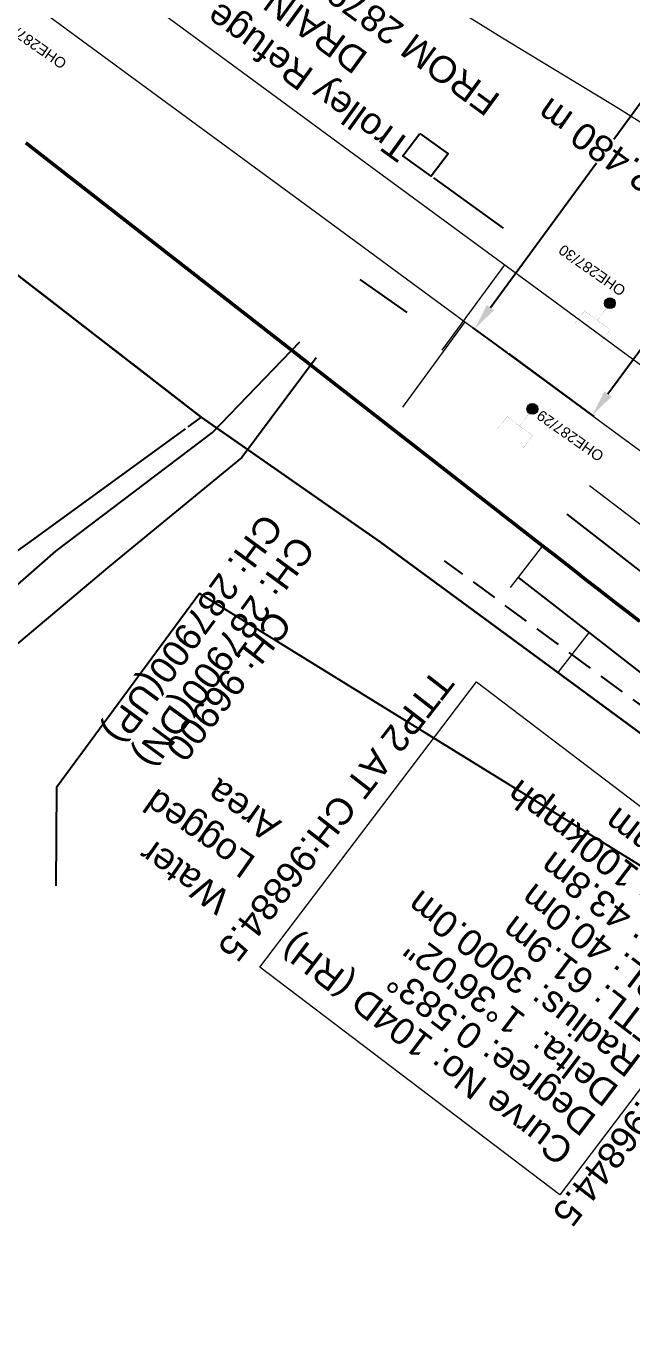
# Model space of a CAD drawing. Header units: metres. Extents: x 644418 to 1306172, y 3366650 to 6747308.
# Drawn here: x 654483.6 to 654540.8, y 3372479.5 to 3372603.1 of the extents above; entities that cross this region are included whole.
import ezdxf
from ezdxf.enums import TextEntityAlignment as Align

# ---------------------------------------------------------------- set-up
doc = ezdxf.new("R2010")
doc.units = ezdxf.units.M
doc.header["$MEASUREMENT"] = 0
doc.linetypes.add('CENTER', pattern=[2, 1.25, -0.25, 0.25, -0.25])
doc.linetypes.add('DASHED', pattern=[0.75, 0.5, -0.25])
doc.layers.get('Defpoints').update_dxf_attribs({"lineweight": 0})
for name, color, linetype in [('C-ROAD-CNTR-N', 92, 'Continuous'), ('CART_TRACK', 34, 'Continuous'), ('COMPOUND_WALL', 251, 'Continuous'), ('DFCC Boundary', 6, 'CENTER'), ('GRILL', 251, 'Continuous'), ('PROPOSED DFCC FORMATION LINE', 187, 'Continuous'), ('PROPOSED FORMATION LINE - Connecting line', 187, 'Continuous'), ('Side Details', 251, 'Continuous'), ('TOPO_TEXT', 251, 'Continuous'), ('TROLLEY_STAND', 7, 'Continuous'), ('WATER_LOGGED_AREA', 5, 'Continuous')]:
    doc.layers.add(name, color=color, linetype=linetype)
for name, color, linetype, lineweight in [('Existing Chainage', 7, 'Continuous', 0), ('Existing IR Track', 143, 'Continuous', 0), ('OHE MAST', 8, 'Continuous', 0), ('OHE MAST TEXT', 8, 'Continuous', 0), ('Prop TPTC Connecting line', 10, 'Continuous', 0), ('PROP-DFC Connecting line', 1, 'Continuous', 0), ('Proposed Chainages Connecting line', 10, 'Continuous', 0), ('Proposed Curve_Details Connecting line', 10, 'Continuous', 0), ('PROPOSED DFCC TOE LINE', 239, 'Continuous', 0), ('PROPOSED DFCC TOE LINE - Connecting line', 239, 'Continuous', 0), ('PROPOSED DFCC TOE SLOPES - Connecting line', 239, 'Continuous', 0), ('PROPOSED DFCC TRACK', 1, 'Continuous', 0), ('PROPOSED DRAIN CUM RETAINING WALL', 144, 'Continuous', 30), ('PROPOSED RETAINING WALL', 154, 'Continuous', 30)]:
    doc.layers.add(name, color=color, linetype=linetype, lineweight=lineweight)
doc.styles.get("Standard").update_dxf_attribs({"font": 'arial.ttf'})
doc.styles.add('Style-Arial', font='arial.ttf')
doc.dimstyles.new('DIM', dxfattribs={"dimtxt": 2.5, "dimasz": 2.5, "dimexe": 0.18, "dimexo": 0.0625, "dimgap": 0.09, "dimtad": 0, "dimtih": 1, "dimtoh": 1, "dimdec": 3, "dimzin": 0, "dimdsep": 46, "dimtxsty": 'Standard', "dimcen": 0.09, "dimadec": 0, "dimazin": 0, "dimtfac": 1, "dimtdec": 3, "dimtofl": 0, "dimtmove": 0, "dimatfit": 3, "dimfxl": 1, "dimtolj": 1, "dimtzin": 0, "dimarcsym": 0})

# ---------------------------------------------------------------- blocks, each defined once
blk = doc.blocks.new('OHE MAST')
h = blk.add_hatch(color=256)
edge = h.paths.add_edge_path()
edge.add_arc((0, 0), 0.514, 0, 360)
at = {"const_width": 0.01, "flags": 128}
for points in [[(1.5, 3.5), (1.5, 2), (-1.5, 2), (-1.5, 3.5)], [(0, 2), (0, 0)]]:
    blk.add_lwpolyline(points, dxfattribs=at)
blk.add_circle((0, 0), 0.514)
blk = doc.blocks.new('*D1863')
at = {"layer": 'Defpoints', "color": 0, "linetype": 'Continuous', "ltscale": 0.5, "transparency": 16777216}
for p in [(654568.86, 3372632.93), (654571.99, 3372630.63), (654529.11, 3372572.2)]:
    blk.add_point(p, dxfattribs=at)
at = {"layer": 'DFCC Boundary', "color": 0, "linetype": 'Continuous', "lineweight": -2, "ltscale": 0.5, "transparency": 16777216}
for p, q in [((654571.94, 3372630.67), (654568.72, 3372633.04)), ((654567.38, 3372630.92), (654539.11, 3372592.39)), ((654527.46, 3372576.51), (654537.49, 3372590.18)), ((654529.06, 3372572.23), (654525.84, 3372574.6))]:
    blk.add_line(p, q, dxfattribs=at)
at = {"layer": 'DFCC Boundary', "color": 0, "linetype": 'Continuous', "ltscale": 0.5, "transparency": 16777216}
for points in [[(654567.05, 3372631.16), (654567.72, 3372630.67), (654568.86, 3372632.93)], [(654527.12, 3372576.76), (654527.8, 3372576.27), (654525.98, 3372574.5)]]:
    blk.add_solid(points, dxfattribs=at)
at = {"layer": 'DFCC Boundary', "color": 0, "linetype": 'Continuous', "ltscale": 0.5, "transparency": 16777216, "insert": (654538.3, 3372591.28), "char_height": 2.5, "attachment_point": 5, "rotation": 145}
blk.add_mtext('\\A1;72.480 m', dxfattribs=at)
blk = doc.blocks.new('*D1887')
at = {"layer": 'Defpoints', "color": 0, "linetype": 'Continuous', "ltscale": 0.5, "transparency": 16777216}
for p in [(654568.7, 3372626.16), (654529.11, 3372572.2), (654537.09, 3372566.34)]:
    blk.add_point(p, dxfattribs=at)
at = {"layer": 'DFCC Boundary', "color": 0, "linetype": 'Continuous', "lineweight": -2, "ltscale": 0.5, "transparency": 16777216}
for p, q in [((654568.75, 3372626.12), (654576.83, 3372620.19)), ((654575.21, 3372618.28), (654554.63, 3372590.24)), ((654538.57, 3372568.36), (654553.01, 3372588.04)), ((654529.16, 3372572.17), (654537.24, 3372566.24))]:
    blk.add_line(p, q, dxfattribs=at)
at = {"layer": 'DFCC Boundary', "color": 0, "linetype": 'Continuous', "ltscale": 0.5, "transparency": 16777216}
for points in [[(654574.87, 3372618.53), (654575.54, 3372618.03), (654576.68, 3372620.3)], [(654538.23, 3372568.6), (654538.91, 3372568.11), (654537.09, 3372566.34)]]:
    blk.add_solid(points, dxfattribs=at)
at = {"layer": 'DFCC Boundary', "color": 0, "linetype": 'Continuous', "ltscale": 0.5, "transparency": 16777216, "insert": (654553.82, 3372589.14), "char_height": 2.5, "attachment_point": 5, "rotation": 145}
blk.add_mtext('\\A1;66.921 m', dxfattribs=at)

msp = doc.modelspace()

# ---------------------------------------------------------------- linework, layer by layer
at = {"layer": 'C-ROAD-CNTR-N', "color": 4, "linetype": 'Continuous', "lineweight": 50, "flags": 128}
for points in [[(654484.8326, 3372591.0757), (654483.5604, 3372592.0671)], [(654532.3897, 3372554.0188), (654484.8326, 3372591.0757)], [(654541.5514, 3372546.8827), (654540.5331, 3372547.6753), (654539.515, 3372548.468), (654538.497, 3372549.2608), (654537.479, 3372550.0537), (654536.4611, 3372550.8466), (654535.4432, 3372551.6396), (654534.4253, 3372552.4327), (654533.4075, 3372553.2257), (654532.3897, 3372554.0188)]]:
    msp.add_lwpolyline(points, dxfattribs=at)
at = {"layer": 'CART_TRACK', "linetype": 'Continuous'}
for points in [[(654468.03, 3372537.431, 268.892), (654486.395, 3372553.511, 268.874), (654501.198, 3372564.728, 268.904), (654509.443, 3372573.272, 269.145)], [(654510.985, 3372571.768, 269.133), (654503.974, 3372562.364, 268.734), (654491.464, 3372552.102, 268.804), (654470.109, 3372534.136, 268.859)]]:
    msp.add_polyline3d(points, dxfattribs=at)
at = {"layer": 'COMPOUND_WALL', "color": 88, "linetype": 'DASHED', "ltscale": 5}
for points in [[(654431.347, 3372619.379), (654500.12, 3372566.164), (654498.8642, 3372565.2526)], [(654652.027, 3372465.35), (654599.241, 3372498.057), (654573.18, 3372515.799), (654523.1288, 3372552.5991)]]:
    msp.add_lwpolyline(points, dxfattribs=at)
at = {"layer": 'COMPOUND_WALL', "linetype": 'Continuous'}
msp.add_polyline3d([(654498.6085, 3372565.067, 269.7291), (654483.914, 3372554.402, 268.009), (654465.376, 3372541.211, 268.622)], dxfattribs=at)
at = {"layer": 'Existing Chainage', "color": 0, "linetype": 'Continuous', "lineweight": 13, "flags": 128}
for points in [[(654522.8979, 3372572.4861), (654528.8137, 3372580.5485)], [(654519.1659, 3372567.0936), (654525.0822, 3372575.1557)]]:
    msp.add_lwpolyline(points, dxfattribs=at)
at = {"layer": 'Existing IR Track', "flags": 128}
for points in [[(654481.6575, 3372607.0464), (654492.9286, 3372598.751), (654511.395, 3372585.2), (654529.8098, 3372571.6865), (654545.849, 3372559.8879), (654561.713, 3372548.2181), (654575.6792, 3372537.9586), (654589.2905, 3372527.9599), (654604.5303, 3372516.7795), (654619.763, 3372505.6041), (654636.2109, 3372493.5223), (654652.6036, 3372481.4811), (654670.71, 3372468.1696), (654696.8393, 3372448.9375), (654704.6733, 3372443.1552), (654717.751, 3372433.5433), (654724.4932, 3372428.5919), (654730.8312, 3372423.9373), (654749.8676, 3372409.9067), (654768.5288, 3372396.1525)], [(654496.639, 3372604.157), (654515.673, 3372590.1907), (654533.5715, 3372577.0576), (654550.1197, 3372564.8717), (654565.4432, 3372553.5875), (654579.9237, 3372542.9133), (654592.8018, 3372533.4202), (654608.7627, 3372521.7167), (654624.0539, 3372510.5043), (654640.4426, 3372498.4585), (654656.7901, 3372486.4429), (654674.9209, 3372473.0813), (654691.8488, 3372460.6061), (654701.0602, 3372453.8556), (654708.5896, 3372448.3379), (654728.7202, 3372433.5263), (654754.1037, 3372414.8497), (654773.0735, 3372400.8919)]]:
    msp.add_lwpolyline(points, dxfattribs=at)
at = {"layer": 'GRILL', "linetype": 'Continuous'}
for points in [[(654522.07, 3372588.779, 271.162), (654528.67, 3372584.022, 270.956)], [(654519.595, 3372576.052, 270.952), (654515.152, 3372579.155, 270.871)]]:
    msp.add_polyline3d(points, dxfattribs=at)
at = {"layer": 'Prop TPTC Connecting line', "lineweight": 0, "flags": 128}
msp.add_lwpolyline([(654532.3905, 3372554.0182), (654529.3172, 3372550.0742)], dxfattribs=at)
at = {"layer": 'PROP-DFC Connecting line', "color": 12, "linetype": 'Continuous', "lineweight": 0, "flags": 128}
msp.add_lwpolyline([(654887.9054, 3372290.4776), (654631.1002, 3372479.295), (654627.0719, 3372482.257), (654623.0443, 3372485.2198), (654619.018, 3372488.1843), (654614.9934, 3372491.1514), (654610.9714, 3372494.1217), (654606.9525, 3372497.0963), (654602.9373, 3372500.0759), (654598.9263, 3372503.0613, -0.00365077), (654563.9971, 3372529.5027), (654560.0351, 3372532.5528), (654556.0776, 3372535.6086), (654552.1239, 3372538.6693), (654548.1734, 3372541.7341), (654544.2254, 3372544.8023), (654540.2794, 3372547.8729), (654536.3346, 3372550.9451), (654532.3905, 3372554.0182)], format="xyb", dxfattribs=at)
at = {"layer": 'Proposed Curve_Details Connecting line'}
msp.add_lwpolyline([(654554.4734, 3372519.6511), (654534.0088, 3372492.7086), (654505.6742, 3372514.2306), (654526.1388, 3372541.1731)], close=True, dxfattribs=at)
at = {"layer": 'PROPOSED DFCC FORMATION LINE', "lineweight": 0, "flags": 128}
msp.add_lwpolyline([(654649.9679, 3372470.0769), (654633.8546, 3372481.9243), (654633.3216, 3372482.3162), (654622.5835, 3372490.2155), (654617.752, 3372493.7763), (654611.8617, 3372498.1274), (654601.6976, 3372505.6728), (654601.1678, 3372506.0677), (654591.5738, 3372513.2507), (654589.4965, 3372514.8138), (654585.721, 3372517.6622), (654577.8679, 3372523.6167), (654575.6479, 3372525.3074), (654569.8246, 3372529.7578), (654566.2823, 3372532.476), (654555.7376, 3372540.6134), (654554.003, 3372541.9573), (654545.2126, 3372548.7853), (654538.2217, 3372554.2287), (654534.6954, 3372556.9763)], dxfattribs=at)
at = {"layer": 'PROPOSED DFCC TOE LINE', "lineweight": 0, "flags": 128}
msp.add_lwpolyline([(654650.5186, 3372528.2545), (654641.8954, 3372533.2337), (654633.1959, 3372538.2636), (654628.9263, 3372540.7994), (654616.112, 3372548.6882), (654616.0758, 3372548.7106), (654605.2198, 3372555.4313), (654598.9964, 3372559.2687), (654594.2919, 3372562.1098), (654583.3447, 3372568.7531), (654581.83, 3372569.671), (654572.4151, 3372575.4243), (654564.689, 3372580.1124), (654561.4183, 3372581.9824), (654550.3962, 3372588.4995), (654547.4259, 3372590.3502), (654539.5635, 3372595.3283), (654530.3522, 3372600.9005), (654528.6099, 3372601.9583), (654517.7459, 3372608.7342)], dxfattribs=at)
at = {"layer": 'PROPOSED DFCC TOE LINE - Connecting line', "lineweight": 0, "flags": 128}
msp.add_lwpolyline([(654536.8217, 3372559.7051), (654540.3798, 3372556.9988), (654547.4203, 3372551.6229), (654556.2807, 3372544.8954), (654558.0277, 3372543.5705), (654568.7342, 3372535.6663), (654572.3209, 3372533.0159), (654578.2058, 3372528.6627), (654580.4506, 3372527.0113), (654588.3988, 3372521.2058), (654592.1951, 3372518.3968), (654594.2816, 3372516.8523), (654603.8957, 3372509.7265), (654604.4268, 3372509.3349), (654614.6208, 3372501.8568), (654620.5503, 3372497.5698), (654625.3649, 3372493.9925), (654636.0675, 3372486.051), (654636.5988, 3372485.6566), (654652.6702, 3372473.7522), (654668.7711, 3372461.8879), (654684.8357, 3372449.9743), (654704.0229, 3372443.3661)], dxfattribs=at)
at = {"layer": 'PROPOSED DFCC TOE SLOPES - Connecting line', "linetype": 'Continuous', "lineweight": 0, "flags": 128}
for points in [[(654536.7806, 3372545.8454), (654533.8207, 3372542.0455)], [(654536.783, 3372545.8435), (654533.8262, 3372542.0414)]]:
    msp.add_lwpolyline(points, dxfattribs=at)
at = {"layer": 'PROPOSED DFCC TRACK', "color": 12, "flags": 128}
msp.add_lwpolyline([(655329.2187, 3372155.3995), (654649.5365, 3372546.5125), (654646.2862, 3372548.3829), (654643.0362, 3372550.2537), (654639.7866, 3372552.1252), (654636.5377, 3372553.9979), (654633.2896, 3372555.8721), (654630.0427, 3372557.7482), (654626.797, 3372559.6266), (654623.5529, 3372561.5076, -0.03669919), (654139.339, 3372892.2623)], format="xyb", dxfattribs=at)
at = {"layer": 'PROPOSED FORMATION LINE - Connecting line', "lineweight": 0, "flags": 128}
for points in [[(654649.9976, 3372470.1172), (654633.8842, 3372481.9646), (654633.3512, 3372482.3565), (654622.6132, 3372490.2558), (654617.7816, 3372493.8166), (654611.8914, 3372498.1676), (654601.7275, 3372505.7129), (654601.1977, 3372506.1078), (654591.6039, 3372513.2906), (654589.5266, 3372514.8538), (654585.7511, 3372517.7021), (654577.8982, 3372523.6565), (654575.6782, 3372525.3471), (654569.855, 3372529.7975), (654566.3128, 3372532.5157), (654555.7682, 3372540.6529), (654554.0337, 3372541.9969), (654545.2433, 3372548.8248), (654538.2524, 3372554.2681), (654534.7261, 3372557.0157)], [(654645.4955, 3372463.9941), (654629.3822, 3372475.8415), (654628.8492, 3372476.2335), (654618.1066, 3372484.1361), (654613.2701, 3372487.7005), (654607.3713, 3372492.0579), (654597.1861, 3372499.619), (654596.655, 3372500.0149), (654587.0368, 3372507.2159), (654584.9543, 3372508.783), (654581.1692, 3372511.6386), (654573.2963, 3372517.6081), (654571.0708, 3372519.303), (654565.2328, 3372523.7647), (654561.6815, 3372526.4898), (654551.1147, 3372534.6442), (654549.3774, 3372535.9903), (654540.5765, 3372542.8264), (654533.5816, 3372548.2728), (654530.0548, 3372551.0208)], [(654645.5252, 3372464.0344), (654629.4118, 3372475.8818), (654628.8788, 3372476.2738), (654618.1363, 3372484.1763), (654613.2998, 3372487.7408), (654607.401, 3372492.0981), (654597.216, 3372499.659), (654596.6849, 3372500.0549), (654587.0669, 3372507.2559), (654584.9843, 3372508.823), (654581.1993, 3372511.6784), (654573.3266, 3372517.6479), (654571.1011, 3372519.3428), (654565.2632, 3372523.8044), (654561.712, 3372526.5294), (654551.1453, 3372534.6837), (654549.408, 3372536.0298), (654540.6072, 3372542.8659), (654533.6123, 3372548.3123), (654530.0855, 3372551.0602)]]:
    msp.add_lwpolyline(points, dxfattribs=at)
at = {"layer": 'PROPOSED RETAINING WALL', "flags": 128}
msp.add_lwpolyline([(654257.3779, 3372747.5332), (654335.893, 3372691.231), (654431.347, 3372619.379), (654500.12, 3372566.164), (654517.0798, 3372554.3603), (654533.109, 3372542.569), (654548.973, 3372530.8992), (654562.9506, 3372520.6313), (654576.562, 3372510.6326), (654591.8127, 3372499.4442), (654607.0452, 3372488.269), (654623.4829, 3372476.1947), (654639.8756, 3372464.1534), (654657.9748, 3372450.8472), (654684.083, 3372431.6307), (654689.4649, 3372427.6582), (654688.3749, 3372426.1758), (654689.6033, 3372425.2692)], dxfattribs=at)
at = {"layer": 'TROLLEY_STAND', "linetype": 'Continuous'}
msp.add_polyline3d([(654520.781, 3372592.951, 271.382), (654523.469, 3372591.031, 271.366), (654521.862, 3372588.915, 271.471), (654519.174, 3372590.835, 271.471)], close=True, dxfattribs=at)
at = {"layer": 'WATER_LOGGED_AREA', "linetype": 'Continuous'}
msp.add_polyline3d([(654540.226, 3372358.462, 265.849), (654562.226, 3372357.189, 266.438), (654592.216, 3372444.827, 265.465), (654595.442, 3372490.596, 265.698), (654499.975, 3372549.498, 266.133), (654486.456, 3372531.19, 266.269), (654486.379, 3372521.909, 265.612)], dxfattribs=at)

# ---------------------------------------------------------------- block references
at = {"layer": 'OHE MAST', "color": 2, "rotation": 143.3908318566117}
for p in [(654538.749, 3372576.927), (654531.423, 3372566.946)]:
    msp.add_blockref('OHE MAST', p, dxfattribs=at)

# ---------------------------------------------------------------- texts
at = {"layer": 'Existing Chainage', "color": 0, "lineweight": 0, "insert": (654491.4438, 3372535.9247), "char_height": 2.5, "attachment_point": 6, "rotation": 233.727866, "line_spacing_factor": 0.6, "style": 'Style-Arial'}
msp.add_mtext('CH: 287900(UP)', dxfattribs=at)
at = {"layer": 'Existing Chainage', "color": 0, "linetype": 'Continuous', "lineweight": 0, "insert": (654494.3366, 3372533.6856), "char_height": 2.5, "attachment_point": 6, "rotation": 233.730226, "line_spacing_factor": 0.6, "style": 'Style-Arial'}
msp.add_mtext('CH: 287900(DN)', dxfattribs=at)
at = {"layer": 'OHE MAST TEXT'}
for s, p in [('OHE287/31', (654484.2314, 3372601.4846)), ('OHE287/30', (654537.0744, 3372580.0308)), ('OHE287/29', (654535.0062, 3372564.403))]:
    msp.add_text(s, height=1, rotation=145, dxfattribs=at).set_placement(p, align=Align.MIDDLE_CENTER)
at = {"layer": 'Prop TPTC Connecting line', "lineweight": 0, "char_height": 2.5, "attachment_point": 4, "line_spacing_factor": 0.6, "style": 'Style-Arial'}
for s, insert, rotation in [('TTP2 AT CH:96884.5', (654523.1708, 3372541.7695), 232.073946), ('CTP2 AT CH:96844.5', (654554.8566, 3372517.1928), 232.455936)]:
    msp.add_mtext(s, dxfattribs=dict(at, insert=insert, rotation=rotation))
at = {"layer": 'Proposed Chainages Connecting line', "lineweight": 0, "insert": (654507.848, 3372547.3705), "char_height": 2.5, "attachment_point": 4, "rotation": 232.073946, "line_spacing_factor": 0.6, "style": 'Style-Arial'}
msp.add_mtext('CH: 96900', dxfattribs=at)
at = {"layer": 'Proposed Curve_Details Connecting line', "insert": (654552.4701, 3372519.6323), "char_height": 2.5, "attachment_point": 7, "rotation": 142.780985, "line_spacing_factor": 0.84, "style": 'Style-Arial'}
msp.add_mtext('Curve No: 104D (RH)\\PDegree: 0.583%%D\\PDelta:  1%%D36\'02"\\PRadius: 3000.0m\\PTTL: 61.9m\\PTRL: 40.0m\\PCCL: 43.8m\\PVmax: 100kmph\\PSE: 40mm', dxfattribs=at)
at = {"layer": 'PROPOSED DRAIN CUM RETAINING WALL', "insert": (654473.9838, 3372628.0885), "char_height": 2.5, "width": 71.074618, "attachment_point": 3, "rotation": 143.843883, "style": 'Style-Arial'}
msp.add_mtext('DRAIN CUM RETAINING WALL \\PFROM 287948.187 m TO 288160.709 m', dxfattribs=at)
at = {"layer": 'Side Details'}
msp.add_text('Trolley Refuge', height=2.5, rotation=144.100313, dxfattribs=at).set_placement((654520.1839, 3372592.1648, 271.4151))
at = {"layer": 'TOPO_TEXT', "color": 5, "insert": (654501.6082, 3372519.0527), "char_height": 2.5, "width": 11.426774, "attachment_point": 1, "rotation": 145.001869}
msp.add_mtext('Water Logged Area ', dxfattribs=at)

# ---------------------------------------------------------------- dimensions: what is measured, and where the dimension line sits
at = {"layer": 'DFCC Boundary', "linetype": 'Continuous', "ltscale": 0.5}
for base, p1, p2, angle, picture, middle in [((654568.8619, 3372632.9307), (654529.1133, 3372572.1977), (654571.9943, 3372630.632), 53.727551, '*D1863', (654538.3004, 3372591.2844)), ((654537.0917, 3372566.3429), (654568.6995, 3372626.155), (654529.1071, 3372572.2022), 233.727551, '*D1887', (654553.8208, 3372589.1398))]:
    dim = msp.add_linear_dim(base=base, p1=p1, p2=p2, angle=angle, dimstyle='DIM', override={"dimpost": ' m', "dimtmove": 2}, dxfattribs=at)
    dim.commit()
    dim.dimension.update_dxf_attribs({"geometry": picture, "text_midpoint": middle, "dimtype": 129, "text_rotation": 145})

doc.saveas('drawing.dxf')
